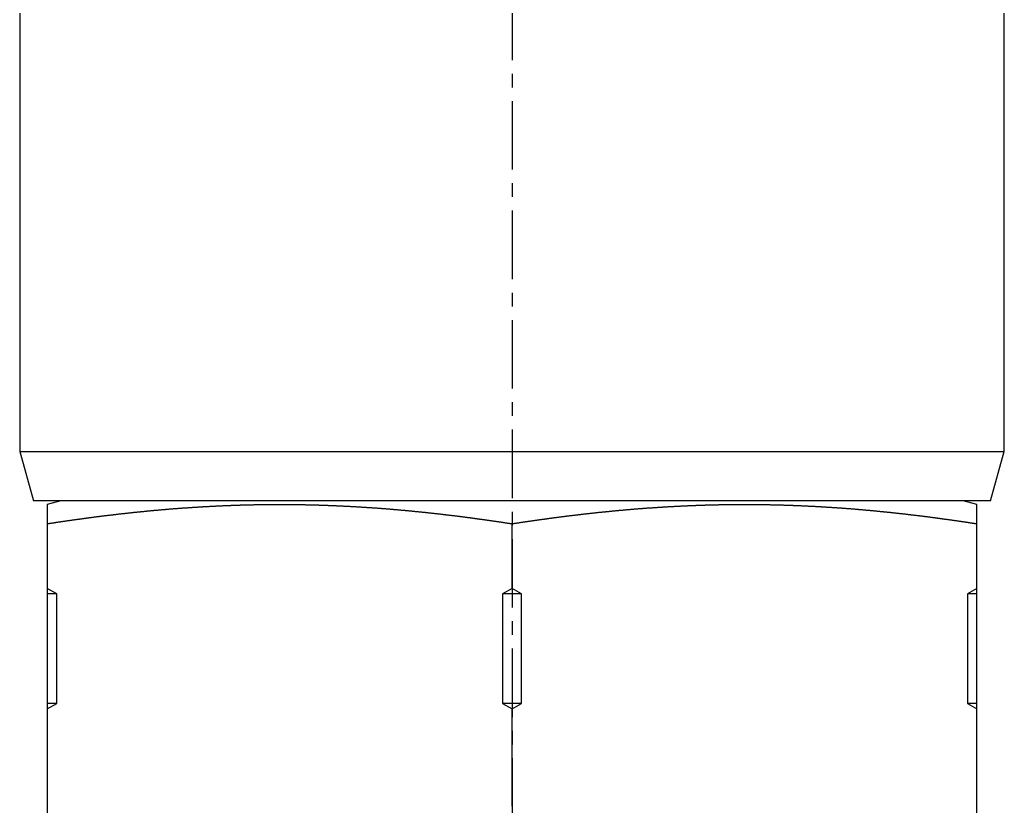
# Model space of a CAD drawing. Extents: x -16 to 106, y -22 to 85.
# Drawn here: x 87.58 to 105.58, y 10.08 to 24.45 of the extents above; entities that cross this region are included whole.
import ezdxf

# ---------------------------------------------------------------- set-up
doc = ezdxf.new("R2010")
doc.units = 0
doc.linetypes.add('CENTER', pattern=[2, 1.25, -0.25, 0.25, -0.25])
doc.layers.get('0').update_dxf_attribs({"linetype": 'CONTINUOUS'})
doc.layers.add('CENTER', color=1, linetype='CENTER')

msp = doc.modelspace()

# ---------------------------------------------------------------- linework, layer by layer
at = {"color": 7, "linetype": 'CONTINUOUS'}
for p, q in [((87.579, 25.062), (87.579, 16.562)), ((105.579, 16.562), (105.579, 25.062)), ((87.579, 16.562), (105.579, 16.562)), ((87.579, 16.562), (87.829, 15.662)), ((105.329, 15.662), (105.579, 16.562)), ((105.329, 15.662), (87.829, 15.662)), ((88.329, 15.662), (88.079, 15.595)), ((105.079, 15.595), (104.829, 15.662)), ((88.079, 15.595), (88.079, 9.729)), ((105.079, 9.729), (105.079, 15.595)), ((96.579, 14.062), (96.579, 15.243)), ((88.255, 13.962), (88.079, 14.062)), ((96.579, 14.062), (96.403, 13.962)), ((96.755, 13.962), (96.579, 14.062)), ((105.079, 14.062), (104.903, 13.962)), ((88.255, 13.962), (88.079, 13.962)), ((88.255, 11.962), (88.255, 13.962)), ((96.755, 13.962), (96.403, 13.962)), ((96.403, 13.962), (96.403, 11.962)), ((96.755, 11.962), (96.755, 13.962)), ((104.903, 13.962), (104.903, 11.962)), ((105.079, 13.962), (104.903, 13.962)), ((88.079, 11.862), (88.255, 11.962)), ((88.255, 11.962), (88.079, 11.962)), ((96.755, 11.962), (96.403, 11.962)), ((96.403, 11.962), (96.579, 11.862)), ((96.579, 11.862), (96.755, 11.962)), ((104.903, 11.962), (105.079, 11.862)), ((105.079, 11.962), (104.903, 11.962)), ((96.579, 10.081), (96.579, 11.862))]:
    msp.add_line(p, q, dxfattribs=at)
at = {"color": 7}
for points in [[(88.079, 15.243, 0), (88.089, 15.244, 0), (88.1, 15.246, 0), (88.11, 15.248, 0), (88.121, 15.249, 0), (88.132, 15.251, 0), (88.142, 15.252, 0), (88.153, 15.254, 0), (88.163, 15.256, 0), (88.174, 15.257, 0), (88.184, 15.259, 0), (88.195, 15.261, 0), (88.206, 15.262, 0), (88.216, 15.264, 0), (88.227, 15.265, 0), (88.237, 15.267, 0), (88.248, 15.269, 0), (88.258, 15.27, 0), (88.269, 15.272, 0), (88.279, 15.273, 0), (88.29, 15.275, 0), (88.301, 15.276, 0), (88.311, 15.278, 0), (88.322, 15.28, 0), (88.332, 15.281, 0), (88.343, 15.283, 0), (88.353, 15.284, 0), (88.364, 15.286, 0), (88.375, 15.287, 0), (88.385, 15.289, 0), (88.396, 15.29, 0), (88.406, 15.292, 0), (88.417, 15.293, 0), (88.427, 15.295, 0), (88.438, 15.297, 0), (88.449, 15.298, 0), (88.459, 15.3, 0), (88.47, 15.301, 0), (88.48, 15.303, 0), (88.491, 15.304, 0), (88.501, 15.306, 0), (88.512, 15.307, 0), (88.523, 15.309, 0), (88.533, 15.31, 0), (88.544, 15.312, 0), (88.554, 15.313, 0), (88.565, 15.315, 0), (88.576, 15.316, 0), (88.586, 15.318, 0), (88.597, 15.319, 0), (88.607, 15.321, 0), (88.618, 15.322, 0), (88.629, 15.324, 0), (88.639, 15.325, 0), (88.65, 15.326, 0), (88.66, 15.328, 0), (88.671, 15.329, 0), (88.681, 15.331, 0), (88.692, 15.332, 0), (88.703, 15.334, 0), (88.713, 15.335, 0), (88.724, 15.337, 0), (88.734, 15.338, 0), (88.745, 15.339, 0), (88.755, 15.341, 0), (88.766, 15.342, 0), (88.777, 15.344, 0), (88.787, 15.345, 0), (88.798, 15.347, 0), (88.808, 15.348, 0), (88.819, 15.35, 0), (88.83, 15.351, 0), (88.84, 15.352, 0), (88.851, 15.354, 0), (88.861, 15.355, 0), (88.872, 15.357, 0), (88.883, 15.358, 0), (88.893, 15.359, 0), (88.904, 15.361, 0), (88.914, 15.362, 0), (88.925, 15.363, 0), (88.936, 15.365, 0), (88.946, 15.366, 0), (88.957, 15.367, 0), (88.967, 15.369, 0), (88.978, 15.37, 0), (88.989, 15.372, 0), (88.999, 15.373, 0), (89.01, 15.374, 0), (89.02, 15.376, 0), (89.031, 15.377, 0), (89.042, 15.378, 0), (89.052, 15.38, 0), (89.063, 15.381, 0), (89.073, 15.382, 0), (89.084, 15.384, 0), (89.095, 15.385, 0), (89.105, 15.386, 0), (89.116, 15.388, 0), (89.126, 15.389, 0), (89.137, 15.39, 0), (89.148, 15.392, 0), (89.158, 15.393, 0), (89.169, 15.394, 0), (89.179, 15.395, 0), (89.19, 15.397, 0), (89.201, 15.398, 0), (89.211, 15.399, 0), (89.222, 15.401, 0), (89.233, 15.402, 0), (89.243, 15.403, 0), (89.254, 15.404, 0), (89.264, 15.406, 0), (89.275, 15.407, 0), (89.285, 15.408, 0), (89.296, 15.409, 0), (89.307, 15.411, 0), (89.317, 15.412, 0), (89.328, 15.413, 0), (89.339, 15.414, 0), (89.349, 15.416, 0), (89.36, 15.417, 0), (89.37, 15.418, 0), (89.381, 15.419, 0), (89.392, 15.421, 0), (89.402, 15.422, 0), (89.413, 15.423, 0), (89.424, 15.424, 0), (89.434, 15.425, 0), (89.445, 15.427, 0), (89.455, 15.428, 0), (89.466, 15.429, 0), (89.477, 15.43, 0), (89.487, 15.431, 0), (89.498, 15.432, 0), (89.508, 15.434, 0), (89.519, 15.435, 0), (89.53, 15.436, 0), (89.54, 15.437, 0), (89.551, 15.438, 0), (89.562, 15.44, 0), (89.572, 15.441, 0), (89.583, 15.442, 0), (89.594, 15.443, 0), (89.604, 15.444, 0), (89.615, 15.445, 0), (89.625, 15.446, 0), (89.636, 15.447, 0), (89.647, 15.449, 0), (89.657, 15.45, 0), (89.668, 15.451, 0), (89.678, 15.452, 0), (89.689, 15.453, 0), (89.7, 15.454, 0), (89.71, 15.455, 0), (89.721, 15.456, 0), (89.732, 15.457, 0), (89.742, 15.459, 0), (89.753, 15.46, 0), (89.763, 15.461, 0), (89.774, 15.462, 0), (89.785, 15.463, 0), (89.795, 15.464, 0), (89.806, 15.465, 0), (89.817, 15.466, 0), (89.827, 15.467, 0), (89.838, 15.468, 0), (89.849, 15.469, 0), (89.859, 15.47, 0), (89.87, 15.471, 0), (89.88, 15.473, 0), (89.891, 15.473, 0), (89.902, 15.475, 0), (89.912, 15.476, 0), (89.923, 15.477, 0), (89.934, 15.478, 0), (89.944, 15.479, 0), (89.955, 15.48, 0), (89.966, 15.481, 0), (89.976, 15.482, 0), (89.987, 15.483, 0), (89.998, 15.484, 0), (90.008, 15.485, 0), (90.019, 15.486, 0), (90.029, 15.487, 0), (90.04, 15.488, 0), (90.051, 15.489, 0), (90.061, 15.489, 0), (90.072, 15.491, 0), (90.083, 15.492, 0), (90.093, 15.492, 0), (90.104, 15.493, 0), (90.115, 15.494, 0), (90.125, 15.495, 0), (90.136, 15.496, 0), (90.146, 15.497, 0), (90.157, 15.498, 0), (90.168, 15.499, 0), (90.178, 15.5, 0), (90.189, 15.501, 0), (90.2, 15.502, 0), (90.21, 15.503, 0), (90.221, 15.504, 0), (90.232, 15.505, 0), (90.242, 15.505, 0), (90.253, 15.506, 0), (90.264, 15.507, 0), (90.274, 15.508, 0), (90.285, 15.509, 0), (90.296, 15.51, 0), (90.306, 15.511, 0), (90.317, 15.512, 0), (90.328, 15.512, 0), (90.338, 15.513, 0), (90.349, 15.514, 0), (90.359, 15.515, 0), (90.37, 15.516, 0), (90.381, 15.517, 0), (90.391, 15.518, 0), (90.402, 15.518, 0), (90.413, 15.519, 0), (90.423, 15.52, 0), (90.434, 15.521, 0), (90.445, 15.522, 0), (90.455, 15.523, 0), (90.466, 15.523, 0), (90.477, 15.524, 0), (90.487, 15.525, 0), (90.498, 15.526, 0), (90.509, 15.527, 0), (90.519, 15.527, 0), (90.53, 15.528, 0), (90.54, 15.529, 0), (90.551, 15.53, 0), (90.562, 15.53, 0), (90.573, 15.531, 0), (90.583, 15.532, 0), (90.594, 15.533, 0), (90.605, 15.534, 0), (90.615, 15.534, 0), (90.626, 15.535, 0), (90.636, 15.536, 0), (90.647, 15.536, 0), (90.658, 15.537, 0), (90.668, 15.538, 0), (90.679, 15.539, 0), (90.69, 15.539, 0), (90.7, 15.54, 0), (90.711, 15.541, 0), (90.722, 15.541, 0), (90.732, 15.542, 0), (90.743, 15.543, 0), (90.754, 15.543, 0), (90.764, 15.544, 0), (90.775, 15.545, 0), (90.786, 15.546, 0), (90.796, 15.546, 0), (90.807, 15.547, 0), (90.818, 15.548, 0), (90.828, 15.548, 0), (90.839, 15.549, 0), (90.85, 15.55, 0), (90.86, 15.55, 0), (90.871, 15.551, 0), (90.882, 15.552, 0), (90.892, 15.552, 0), (90.903, 15.553, 0), (90.914, 15.553, 0), (90.924, 15.554, 0), (90.935, 15.555, 0), (90.946, 15.555, 0), (90.956, 15.556, 0), (90.967, 15.556, 0), (90.978, 15.557, 0), (90.988, 15.558, 0), (90.999, 15.558, 0), (91.01, 15.559, 0), (91.02, 15.559, 0), (91.031, 15.56, 0), (91.042, 15.56, 0), (91.052, 15.561, 0), (91.063, 15.562, 0), (91.074, 15.562, 0), (91.084, 15.563, 0), (91.095, 15.563, 0), (91.106, 15.564, 0), (91.116, 15.564, 0), (91.127, 15.565, 0), (91.138, 15.566, 0), (91.148, 15.566, 0), (91.159, 15.566, 0), (91.17, 15.567, 0), (91.18, 15.568, 0), (91.191, 15.568, 0), (91.202, 15.569, 0), (91.213, 15.569, 0), (91.223, 15.569, 0), (91.234, 15.57, 0), (91.245, 15.57, 0), (91.255, 15.571, 0), (91.266, 15.572, 0), (91.276, 15.572, 0), (91.287, 15.572, 0), (91.298, 15.573, 0), (91.309, 15.573, 0), (91.319, 15.574, 0), (91.33, 15.574, 0), (91.341, 15.575, 0), (91.351, 15.575, 0), (91.362, 15.575, 0), (91.373, 15.576, 0), (91.383, 15.576, 0), (91.394, 15.577, 0), (91.405, 15.577, 0), (91.415, 15.578, 0), (91.426, 15.578, 0), (91.437, 15.578, 0), (91.447, 15.579, 0), (91.458, 15.579, 0), (91.469, 15.58, 0), (91.479, 15.58, 0), (91.49, 15.58, 0), (91.501, 15.581, 0), (91.511, 15.581, 0), (91.522, 15.582, 0), (91.533, 15.582, 0), (91.543, 15.582, 0), (91.554, 15.582, 0), (91.565, 15.583, 0), (91.576, 15.583, 0), (91.586, 15.584, 0), (91.597, 15.584, 0), (91.608, 15.584, 0), (91.618, 15.585, 0), (91.629, 15.585, 0), (91.64, 15.585, 0), (91.65, 15.585, 0), (91.661, 15.586, 0), (91.672, 15.586, 0), (91.682, 15.586, 0), (91.693, 15.587, 0), (91.704, 15.587, 0), (91.714, 15.587, 0), (91.725, 15.588, 0), (91.736, 15.588, 0), (91.746, 15.588, 0), (91.757, 15.588, 0), (91.768, 15.588, 0), (91.778, 15.589, 0), (91.789, 15.589, 0), (91.8, 15.589, 0), (91.811, 15.589, 0), (91.821, 15.59, 0), (91.832, 15.59, 0), (91.843, 15.59, 0), (91.853, 15.59, 0), (91.864, 15.591, 0), (91.875, 15.591, 0), (91.885, 15.591, 0), (91.896, 15.591, 0), (91.907, 15.591, 0), (91.917, 15.592, 0), (91.928, 15.592, 0), (91.939, 15.592, 0), (91.949, 15.592, 0), (91.96, 15.592, 0), (91.971, 15.592, 0), (91.981, 15.593, 0), (91.992, 15.593, 0), (92.003, 15.593, 0), (92.013, 15.593, 0), (92.024, 15.593, 0), (92.035, 15.593, 0), (92.046, 15.593, 0), (92.056, 15.594, 0), (92.067, 15.594, 0), (92.078, 15.594, 0), (92.088, 15.594, 0), (92.099, 15.594, 0), (92.11, 15.594, 0), (92.12, 15.594, 0), (92.131, 15.594, 0), (92.142, 15.594, 0), (92.152, 15.595, 0), (92.163, 15.595, 0), (92.174, 15.595, 0), (92.184, 15.595, 0), (92.195, 15.595, 0), (92.206, 15.595, 0), (92.216, 15.595, 0), (92.227, 15.595, 0), (92.238, 15.595, 0), (92.249, 15.595, 0), (92.259, 15.595, 0), (92.27, 15.595, 0), (92.281, 15.595, 0), (92.291, 15.595, 0), (92.302, 15.595, 0), (92.313, 15.595, 0), (92.323, 15.595, 0), (92.334, 15.595, 0), (92.345, 15.595, 0), (92.355, 15.595, 0), (92.366, 15.595, 0), (92.377, 15.595, 0), (92.388, 15.595, 0), (92.398, 15.595, 0), (92.409, 15.595, 0), (92.42, 15.595, 0), (92.43, 15.595, 0), (92.441, 15.595, 0), (92.452, 15.595, 0), (92.462, 15.595, 0), (92.473, 15.595, 0), (92.484, 15.595, 0), (92.494, 15.595, 0), (92.505, 15.594, 0), (92.516, 15.594, 0), (92.526, 15.594, 0), (92.537, 15.594, 0), (92.548, 15.594, 0), (92.558, 15.594, 0), (92.569, 15.594, 0), (92.58, 15.594, 0), (92.591, 15.594, 0), (92.601, 15.594, 0), (92.612, 15.593, 0), (92.623, 15.593, 0), (92.633, 15.593, 0), (92.644, 15.593, 0), (92.655, 15.593, 0), (92.665, 15.593, 0), (92.676, 15.592, 0), (92.687, 15.592, 0), (92.697, 15.592, 0), (92.708, 15.592, 0), (92.719, 15.592, 0), (92.729, 15.592, 0), (92.74, 15.591, 0), (92.751, 15.591, 0), (92.761, 15.591, 0), (92.772, 15.591, 0), (92.783, 15.591, 0), (92.793, 15.591, 0), (92.804, 15.59, 0), (92.815, 15.59, 0), (92.826, 15.59, 0), (92.836, 15.59, 0), (92.847, 15.589, 0), (92.858, 15.589, 0), (92.868, 15.589, 0), (92.879, 15.589, 0), (92.89, 15.588, 0), (92.9, 15.588, 0), (92.911, 15.588, 0), (92.922, 15.588, 0), (92.932, 15.587, 0), (92.943, 15.587, 0), (92.954, 15.587, 0), (92.964, 15.587, 0), (92.975, 15.586, 0), (92.986, 15.586, 0), (92.996, 15.586, 0), (93.007, 15.585, 0), (93.018, 15.585, 0), (93.028, 15.585, 0), (93.039, 15.585, 0), (93.05, 15.584, 0), (93.061, 15.584, 0), (93.071, 15.584, 0), (93.082, 15.583, 0), (93.093, 15.583, 0), (93.103, 15.582, 0), (93.114, 15.582, 0), (93.125, 15.582, 0), (93.135, 15.581, 0), (93.146, 15.581, 0), (93.157, 15.581, 0), (93.167, 15.58, 0), (93.178, 15.58, 0), (93.189, 15.58, 0), (93.199, 15.579, 0), (93.21, 15.579, 0), (93.221, 15.578, 0), (93.231, 15.578, 0), (93.242, 15.578, 0), (93.253, 15.577, 0), (93.263, 15.577, 0), (93.274, 15.576, 0), (93.285, 15.576, 0), (93.296, 15.575, 0), (93.306, 15.575, 0), (93.317, 15.575, 0), (93.328, 15.574, 0), (93.338, 15.574, 0), (93.349, 15.573, 0), (93.36, 15.573, 0), (93.37, 15.572, 0), (93.381, 15.572, 0), (93.392, 15.572, 0), (93.402, 15.571, 0), (93.413, 15.57, 0), (93.424, 15.57, 0), (93.434, 15.57, 0), (93.445, 15.569, 0), (93.456, 15.569, 0), (93.466, 15.568, 0), (93.477, 15.568, 0), (93.488, 15.567, 0), (93.498, 15.566, 0), (93.509, 15.566, 0), (93.52, 15.566, 0), (93.53, 15.565, 0), (93.541, 15.564, 0), (93.552, 15.564, 0), (93.562, 15.563, 0), (93.573, 15.563, 0), (93.584, 15.562, 0), (93.594, 15.562, 0), (93.605, 15.561, 0), (93.616, 15.561, 0), (93.626, 15.56, 0), (93.637, 15.559, 0), (93.648, 15.559, 0), (93.658, 15.558, 0), (93.669, 15.558, 0), (93.68, 15.557, 0), (93.69, 15.556, 0), (93.701, 15.556, 0), (93.712, 15.555, 0), (93.722, 15.555, 0), (93.733, 15.554, 0), (93.744, 15.553, 0), (93.754, 15.553, 0), (93.765, 15.552, 0), (93.776, 15.552, 0), (93.786, 15.551, 0), (93.797, 15.55, 0), (93.808, 15.55, 0), (93.818, 15.549, 0), (93.829, 15.548, 0), (93.84, 15.548, 0), (93.85, 15.547, 0), (93.861, 15.546, 0), (93.872, 15.546, 0), (93.882, 15.545, 0), (93.893, 15.544, 0), (93.904, 15.544, 0), (93.914, 15.543, 0), (93.925, 15.542, 0), (93.936, 15.541, 0), (93.946, 15.541, 0), (93.957, 15.54, 0), (93.968, 15.539, 0), (93.978, 15.539, 0), (93.989, 15.538, 0), (94, 15.537, 0), (94.01, 15.537, 0), (94.021, 15.536, 0), (94.032, 15.535, 0), (94.042, 15.534, 0), (94.053, 15.534, 0), (94.064, 15.533, 0), (94.074, 15.532, 0), (94.085, 15.531, 0), (94.096, 15.53, 0), (94.106, 15.53, 0), (94.117, 15.529, 0), (94.128, 15.528, 0), (94.138, 15.527, 0), (94.149, 15.527, 0), (94.16, 15.526, 0), (94.17, 15.525, 0), (94.181, 15.524, 0), (94.192, 15.523, 0), (94.202, 15.523, 0), (94.213, 15.522, 0), (94.224, 15.521, 0), (94.234, 15.52, 0), (94.245, 15.519, 0), (94.255, 15.518, 0), (94.266, 15.518, 0), (94.277, 15.517, 0), (94.287, 15.516, 0), (94.298, 15.515, 0), (94.309, 15.514, 0), (94.319, 15.513, 0), (94.33, 15.512, 0), (94.341, 15.512, 0), (94.351, 15.511, 0), (94.362, 15.51, 0), (94.373, 15.509, 0), (94.383, 15.508, 0), (94.394, 15.507, 0), (94.405, 15.506, 0), (94.415, 15.505, 0), (94.426, 15.505, 0), (94.436, 15.504, 0), (94.447, 15.503, 0), (94.458, 15.502, 0), (94.468, 15.501, 0), (94.479, 15.5, 0), (94.49, 15.499, 0), (94.5, 15.498, 0), (94.511, 15.497, 0), (94.522, 15.496, 0), (94.532, 15.495, 0), (94.543, 15.494, 0), (94.554, 15.493, 0), (94.564, 15.492, 0), (94.575, 15.492, 0), (94.585, 15.491, 0), (94.596, 15.489, 0), (94.607, 15.489, 0), (94.617, 15.488, 0), (94.628, 15.487, 0), (94.639, 15.486, 0), (94.649, 15.485, 0), (94.66, 15.484, 0), (94.671, 15.483, 0), (94.681, 15.482, 0), (94.692, 15.481, 0), (94.703, 15.48, 0), (94.713, 15.479, 0), (94.724, 15.478, 0), (94.734, 15.477, 0), (94.745, 15.476, 0), (94.756, 15.475, 0), (94.766, 15.473, 0), (94.777, 15.473, 0), (94.788, 15.471, 0), (94.798, 15.47, 0), (94.809, 15.469, 0), (94.82, 15.468, 0), (94.83, 15.467, 0), (94.841, 15.466, 0), (94.851, 15.465, 0), (94.862, 15.464, 0), (94.873, 15.463, 0), (94.883, 15.462, 0), (94.894, 15.461, 0), (94.905, 15.46, 0), (94.915, 15.459, 0), (94.926, 15.457, 0), (94.936, 15.456, 0), (94.947, 15.455, 0), (94.958, 15.454, 0), (94.968, 15.453, 0), (94.979, 15.452, 0), (94.99, 15.451, 0), (95, 15.45, 0), (95.011, 15.449, 0), (95.022, 15.447, 0), (95.032, 15.446, 0), (95.043, 15.445, 0), (95.053, 15.444, 0), (95.064, 15.443, 0), (95.075, 15.442, 0), (95.085, 15.441, 0), (95.096, 15.44, 0), (95.106, 15.438, 0), (95.117, 15.437, 0), (95.128, 15.436, 0), (95.138, 15.435, 0), (95.149, 15.434, 0), (95.16, 15.432, 0), (95.17, 15.431, 0), (95.181, 15.43, 0), (95.192, 15.429, 0), (95.202, 15.428, 0), (95.213, 15.427, 0), (95.223, 15.425, 0), (95.234, 15.424, 0), (95.245, 15.423, 0), (95.255, 15.422, 0), (95.266, 15.421, 0), (95.276, 15.419, 0), (95.287, 15.418, 0), (95.298, 15.417, 0), (95.308, 15.416, 0), (95.319, 15.414, 0), (95.329, 15.413, 0), (95.34, 15.412, 0), (95.351, 15.411, 0), (95.361, 15.409, 0), (95.372, 15.408, 0), (95.382, 15.407, 0), (95.393, 15.406, 0), (95.404, 15.404, 0), (95.414, 15.403, 0), (95.425, 15.402, 0), (95.436, 15.401, 0), (95.446, 15.399, 0), (95.457, 15.398, 0), (95.467, 15.397, 0), (95.478, 15.395, 0), (95.489, 15.394, 0), (95.499, 15.393, 0), (95.51, 15.392, 0), (95.52, 15.39, 0), (95.531, 15.389, 0), (95.542, 15.388, 0), (95.552, 15.386, 0), (95.563, 15.385, 0), (95.573, 15.384, 0), (95.584, 15.382, 0), (95.595, 15.381, 0), (95.605, 15.38, 0), (95.616, 15.378, 0), (95.626, 15.377, 0), (95.637, 15.376, 0), (95.648, 15.374, 0), (95.658, 15.373, 0), (95.669, 15.372, 0), (95.68, 15.37, 0), (95.69, 15.369, 0), (95.701, 15.367, 0), (95.711, 15.366, 0), (95.722, 15.365, 0), (95.733, 15.363, 0), (95.743, 15.362, 0), (95.754, 15.361, 0), (95.764, 15.359, 0), (95.775, 15.358, 0), (95.785, 15.357, 0), (95.796, 15.355, 0), (95.807, 15.354, 0), (95.817, 15.352, 0), (95.828, 15.351, 0), (95.838, 15.35, 0), (95.849, 15.348, 0), (95.86, 15.347, 0), (95.87, 15.345, 0), (95.881, 15.344, 0), (95.891, 15.342, 0), (95.902, 15.341, 0), (95.912, 15.339, 0), (95.923, 15.338, 0), (95.934, 15.337, 0), (95.944, 15.335, 0), (95.955, 15.334, 0), (95.966, 15.332, 0), (95.976, 15.331, 0), (95.987, 15.329, 0), (95.997, 15.328, 0), (96.008, 15.326, 0), (96.018, 15.325, 0), (96.029, 15.324, 0), (96.04, 15.322, 0), (96.05, 15.321, 0), (96.061, 15.319, 0), (96.071, 15.318, 0), (96.082, 15.316, 0), (96.093, 15.315, 0), (96.103, 15.313, 0), (96.114, 15.312, 0), (96.124, 15.31, 0), (96.135, 15.309, 0), (96.145, 15.307, 0), (96.156, 15.306, 0), (96.166, 15.304, 0), (96.177, 15.303, 0), (96.188, 15.301, 0), (96.198, 15.3, 0), (96.209, 15.298, 0), (96.219, 15.297, 0), (96.23, 15.295, 0), (96.241, 15.293, 0), (96.251, 15.292, 0), (96.262, 15.29, 0), (96.272, 15.289, 0), (96.283, 15.287, 0), (96.293, 15.286, 0), (96.304, 15.284, 0), (96.315, 15.283, 0), (96.325, 15.281, 0), (96.336, 15.28, 0), (96.346, 15.278, 0), (96.357, 15.277, 0), (96.368, 15.275, 0), (96.378, 15.273, 0), (96.389, 15.272, 0), (96.399, 15.27, 0), (96.41, 15.269, 0), (96.42, 15.267, 0), (96.431, 15.265, 0), (96.441, 15.264, 0), (96.452, 15.262, 0), (96.463, 15.261, 0), (96.473, 15.259, 0), (96.484, 15.257, 0), (96.494, 15.256, 0), (96.505, 15.254, 0), (96.515, 15.253, 0), (96.526, 15.251, 0), (96.537, 15.249, 0), (96.547, 15.248, 0), (96.558, 15.246, 0), (96.568, 15.244, 0), (96.579, 15.243, 0)], [(96.579, 15.243, 0), (96.589, 15.244, 0), (96.6, 15.246, 0), (96.61, 15.248, 0), (96.621, 15.249, 0), (96.632, 15.251, 0), (96.642, 15.252, 0), (96.653, 15.254, 0), (96.663, 15.256, 0), (96.674, 15.257, 0), (96.684, 15.259, 0), (96.695, 15.261, 0), (96.706, 15.262, 0), (96.716, 15.264, 0), (96.727, 15.265, 0), (96.737, 15.267, 0), (96.748, 15.269, 0), (96.758, 15.27, 0), (96.769, 15.272, 0), (96.779, 15.273, 0), (96.79, 15.275, 0), (96.801, 15.276, 0), (96.811, 15.278, 0), (96.822, 15.28, 0), (96.832, 15.281, 0), (96.843, 15.283, 0), (96.853, 15.284, 0), (96.864, 15.286, 0), (96.875, 15.287, 0), (96.885, 15.289, 0), (96.896, 15.29, 0), (96.906, 15.292, 0), (96.917, 15.293, 0), (96.927, 15.295, 0), (96.938, 15.297, 0), (96.949, 15.298, 0), (96.959, 15.3, 0), (96.97, 15.301, 0), (96.98, 15.303, 0), (96.991, 15.304, 0), (97.001, 15.306, 0), (97.012, 15.307, 0), (97.023, 15.309, 0), (97.033, 15.31, 0), (97.044, 15.312, 0), (97.054, 15.313, 0), (97.065, 15.315, 0), (97.076, 15.316, 0), (97.086, 15.318, 0), (97.097, 15.319, 0), (97.107, 15.321, 0), (97.118, 15.322, 0), (97.129, 15.324, 0), (97.139, 15.325, 0), (97.15, 15.326, 0), (97.16, 15.328, 0), (97.171, 15.329, 0), (97.181, 15.331, 0), (97.192, 15.332, 0), (97.203, 15.334, 0), (97.213, 15.335, 0), (97.224, 15.337, 0), (97.234, 15.338, 0), (97.245, 15.339, 0), (97.255, 15.341, 0), (97.266, 15.342, 0), (97.277, 15.344, 0), (97.287, 15.345, 0), (97.298, 15.347, 0), (97.308, 15.348, 0), (97.319, 15.35, 0), (97.33, 15.351, 0), (97.34, 15.352, 0), (97.351, 15.354, 0), (97.361, 15.355, 0), (97.372, 15.357, 0), (97.383, 15.358, 0), (97.393, 15.359, 0), (97.404, 15.361, 0), (97.414, 15.362, 0), (97.425, 15.363, 0), (97.436, 15.365, 0), (97.446, 15.366, 0), (97.457, 15.367, 0), (97.467, 15.369, 0), (97.478, 15.37, 0), (97.489, 15.372, 0), (97.499, 15.373, 0), (97.51, 15.374, 0), (97.52, 15.376, 0), (97.531, 15.377, 0), (97.542, 15.378, 0), (97.552, 15.38, 0), (97.563, 15.381, 0), (97.573, 15.382, 0), (97.584, 15.384, 0), (97.595, 15.385, 0), (97.605, 15.386, 0), (97.616, 15.388, 0), (97.626, 15.389, 0), (97.637, 15.39, 0), (97.648, 15.392, 0), (97.658, 15.393, 0), (97.669, 15.394, 0), (97.679, 15.395, 0), (97.69, 15.397, 0), (97.701, 15.398, 0), (97.711, 15.399, 0), (97.722, 15.401, 0), (97.733, 15.402, 0), (97.743, 15.403, 0), (97.754, 15.404, 0), (97.764, 15.406, 0), (97.775, 15.407, 0), (97.785, 15.408, 0), (97.796, 15.409, 0), (97.807, 15.411, 0), (97.817, 15.412, 0), (97.828, 15.413, 0), (97.839, 15.414, 0), (97.849, 15.416, 0), (97.86, 15.417, 0), (97.87, 15.418, 0), (97.881, 15.419, 0), (97.892, 15.421, 0), (97.902, 15.422, 0), (97.913, 15.423, 0), (97.924, 15.424, 0), (97.934, 15.425, 0), (97.945, 15.427, 0), (97.955, 15.428, 0), (97.966, 15.429, 0), (97.977, 15.43, 0), (97.987, 15.431, 0), (97.998, 15.432, 0), (98.008, 15.434, 0), (98.019, 15.435, 0), (98.03, 15.436, 0), (98.04, 15.437, 0), (98.051, 15.438, 0), (98.062, 15.44, 0), (98.072, 15.441, 0), (98.083, 15.442, 0), (98.094, 15.443, 0), (98.104, 15.444, 0), (98.115, 15.445, 0), (98.125, 15.446, 0), (98.136, 15.447, 0), (98.147, 15.449, 0), (98.157, 15.45, 0), (98.168, 15.451, 0), (98.178, 15.452, 0), (98.189, 15.453, 0), (98.2, 15.454, 0), (98.21, 15.455, 0), (98.221, 15.456, 0), (98.232, 15.457, 0), (98.242, 15.459, 0), (98.253, 15.46, 0), (98.263, 15.461, 0), (98.274, 15.462, 0), (98.285, 15.463, 0), (98.295, 15.464, 0), (98.306, 15.465, 0), (98.317, 15.466, 0), (98.327, 15.467, 0), (98.338, 15.468, 0), (98.349, 15.469, 0), (98.359, 15.47, 0), (98.37, 15.471, 0), (98.38, 15.473, 0), (98.391, 15.473, 0), (98.402, 15.475, 0), (98.412, 15.476, 0), (98.423, 15.477, 0), (98.434, 15.478, 0), (98.444, 15.479, 0), (98.455, 15.48, 0), (98.466, 15.481, 0), (98.476, 15.482, 0), (98.487, 15.483, 0), (98.498, 15.484, 0), (98.508, 15.485, 0), (98.519, 15.486, 0), (98.529, 15.487, 0), (98.54, 15.488, 0), (98.551, 15.489, 0), (98.561, 15.489, 0), (98.572, 15.491, 0), (98.583, 15.492, 0), (98.593, 15.492, 0), (98.604, 15.493, 0), (98.615, 15.494, 0), (98.625, 15.495, 0), (98.636, 15.496, 0), (98.646, 15.497, 0), (98.657, 15.498, 0), (98.668, 15.499, 0), (98.678, 15.5, 0), (98.689, 15.501, 0), (98.7, 15.502, 0), (98.71, 15.503, 0), (98.721, 15.504, 0), (98.732, 15.505, 0), (98.742, 15.505, 0), (98.753, 15.506, 0), (98.764, 15.507, 0), (98.774, 15.508, 0), (98.785, 15.509, 0), (98.796, 15.51, 0), (98.806, 15.511, 0), (98.817, 15.512, 0), (98.828, 15.512, 0), (98.838, 15.513, 0), (98.849, 15.514, 0), (98.859, 15.515, 0), (98.87, 15.516, 0), (98.881, 15.517, 0), (98.891, 15.518, 0), (98.902, 15.518, 0), (98.913, 15.519, 0), (98.923, 15.52, 0), (98.934, 15.521, 0), (98.945, 15.522, 0), (98.955, 15.523, 0), (98.966, 15.523, 0), (98.977, 15.524, 0), (98.987, 15.525, 0), (98.998, 15.526, 0), (99.009, 15.527, 0), (99.019, 15.527, 0), (99.03, 15.528, 0), (99.04, 15.529, 0), (99.051, 15.53, 0), (99.062, 15.53, 0), (99.073, 15.531, 0), (99.083, 15.532, 0), (99.094, 15.533, 0), (99.105, 15.534, 0), (99.115, 15.534, 0), (99.126, 15.535, 0), (99.136, 15.536, 0), (99.147, 15.536, 0), (99.158, 15.537, 0), (99.168, 15.538, 0), (99.179, 15.539, 0), (99.19, 15.539, 0), (99.2, 15.54, 0), (99.211, 15.541, 0), (99.222, 15.541, 0), (99.232, 15.542, 0), (99.243, 15.543, 0), (99.254, 15.543, 0), (99.264, 15.544, 0), (99.275, 15.545, 0), (99.286, 15.546, 0), (99.296, 15.546, 0), (99.307, 15.547, 0), (99.318, 15.548, 0), (99.328, 15.548, 0), (99.339, 15.549, 0), (99.35, 15.55, 0), (99.36, 15.55, 0), (99.371, 15.551, 0), (99.382, 15.552, 0), (99.392, 15.552, 0), (99.403, 15.553, 0), (99.414, 15.553, 0), (99.424, 15.554, 0), (99.435, 15.555, 0), (99.446, 15.555, 0), (99.456, 15.556, 0), (99.467, 15.556, 0), (99.478, 15.557, 0), (99.488, 15.558, 0), (99.499, 15.558, 0), (99.51, 15.559, 0), (99.52, 15.559, 0), (99.531, 15.56, 0), (99.542, 15.56, 0), (99.552, 15.561, 0), (99.563, 15.562, 0), (99.574, 15.562, 0), (99.584, 15.563, 0), (99.595, 15.563, 0), (99.606, 15.564, 0), (99.616, 15.564, 0), (99.627, 15.565, 0), (99.638, 15.566, 0), (99.648, 15.566, 0), (99.659, 15.566, 0), (99.67, 15.567, 0), (99.68, 15.568, 0), (99.691, 15.568, 0), (99.702, 15.569, 0), (99.713, 15.569, 0), (99.723, 15.569, 0), (99.734, 15.57, 0), (99.745, 15.57, 0), (99.755, 15.571, 0), (99.766, 15.572, 0), (99.776, 15.572, 0), (99.787, 15.572, 0), (99.798, 15.573, 0), (99.809, 15.573, 0), (99.819, 15.574, 0), (99.83, 15.574, 0), (99.841, 15.575, 0), (99.851, 15.575, 0), (99.862, 15.575, 0), (99.873, 15.576, 0), (99.883, 15.576, 0), (99.894, 15.577, 0), (99.905, 15.577, 0), (99.915, 15.578, 0), (99.926, 15.578, 0), (99.937, 15.578, 0), (99.947, 15.579, 0), (99.958, 15.579, 0), (99.969, 15.58, 0), (99.979, 15.58, 0), (99.99, 15.58, 0), (100.001, 15.581, 0), (100.011, 15.581, 0), (100.022, 15.582, 0), (100.033, 15.582, 0), (100.043, 15.582, 0), (100.054, 15.582, 0), (100.065, 15.583, 0), (100.076, 15.583, 0), (100.086, 15.584, 0), (100.097, 15.584, 0), (100.108, 15.584, 0), (100.118, 15.585, 0), (100.129, 15.585, 0), (100.14, 15.585, 0), (100.15, 15.585, 0), (100.161, 15.586, 0), (100.172, 15.586, 0), (100.182, 15.586, 0), (100.193, 15.587, 0), (100.204, 15.587, 0), (100.214, 15.587, 0), (100.225, 15.588, 0), (100.236, 15.588, 0), (100.246, 15.588, 0), (100.257, 15.588, 0), (100.268, 15.588, 0), (100.278, 15.589, 0), (100.289, 15.589, 0), (100.3, 15.589, 0), (100.311, 15.589, 0), (100.321, 15.59, 0), (100.332, 15.59, 0), (100.343, 15.59, 0), (100.353, 15.59, 0), (100.364, 15.591, 0), (100.375, 15.591, 0), (100.385, 15.591, 0), (100.396, 15.591, 0), (100.407, 15.591, 0), (100.417, 15.592, 0), (100.428, 15.592, 0), (100.439, 15.592, 0), (100.449, 15.592, 0), (100.46, 15.592, 0), (100.471, 15.592, 0), (100.481, 15.593, 0), (100.492, 15.593, 0), (100.503, 15.593, 0), (100.514, 15.593, 0), (100.524, 15.593, 0), (100.535, 15.593, 0), (100.546, 15.593, 0), (100.556, 15.594, 0), (100.567, 15.594, 0), (100.578, 15.594, 0), (100.588, 15.594, 0), (100.599, 15.594, 0), (100.61, 15.594, 0), (100.62, 15.594, 0), (100.631, 15.594, 0), (100.642, 15.594, 0), (100.652, 15.595, 0), (100.663, 15.595, 0), (100.674, 15.595, 0), (100.684, 15.595, 0), (100.695, 15.595, 0), (100.706, 15.595, 0), (100.717, 15.595, 0), (100.727, 15.595, 0), (100.738, 15.595, 0), (100.749, 15.595, 0), (100.759, 15.595, 0), (100.77, 15.595, 0), (100.781, 15.595, 0), (100.791, 15.595, 0), (100.802, 15.595, 0), (100.813, 15.595, 0), (100.823, 15.595, 0), (100.834, 15.595, 0), (100.845, 15.595, 0), (100.855, 15.595, 0), (100.866, 15.595, 0), (100.877, 15.595, 0), (100.888, 15.595, 0), (100.898, 15.595, 0), (100.909, 15.595, 0), (100.92, 15.595, 0), (100.93, 15.595, 0), (100.941, 15.595, 0), (100.952, 15.595, 0), (100.962, 15.595, 0), (100.973, 15.595, 0), (100.984, 15.595, 0), (100.994, 15.595, 0), (101.005, 15.594, 0), (101.016, 15.594, 0), (101.026, 15.594, 0), (101.037, 15.594, 0), (101.048, 15.594, 0), (101.058, 15.594, 0), (101.069, 15.594, 0), (101.08, 15.594, 0), (101.091, 15.594, 0), (101.101, 15.594, 0), (101.112, 15.593, 0), (101.123, 15.593, 0), (101.133, 15.593, 0), (101.144, 15.593, 0), (101.155, 15.593, 0), (101.165, 15.593, 0), (101.176, 15.592, 0), (101.187, 15.592, 0), (101.197, 15.592, 0), (101.208, 15.592, 0), (101.219, 15.592, 0), (101.229, 15.592, 0), (101.24, 15.591, 0), (101.251, 15.591, 0), (101.261, 15.591, 0), (101.272, 15.591, 0), (101.283, 15.591, 0), (101.294, 15.591, 0), (101.304, 15.59, 0), (101.315, 15.59, 0), (101.326, 15.59, 0), (101.336, 15.59, 0), (101.347, 15.589, 0), (101.358, 15.589, 0), (101.368, 15.589, 0), (101.379, 15.589, 0), (101.39, 15.588, 0), (101.4, 15.588, 0), (101.411, 15.588, 0), (101.422, 15.588, 0), (101.432, 15.587, 0), (101.443, 15.587, 0), (101.454, 15.587, 0), (101.464, 15.587, 0), (101.475, 15.586, 0), (101.486, 15.586, 0), (101.496, 15.586, 0), (101.507, 15.585, 0), (101.518, 15.585, 0), (101.529, 15.585, 0), (101.539, 15.585, 0), (101.55, 15.584, 0), (101.561, 15.584, 0), (101.571, 15.584, 0), (101.582, 15.583, 0), (101.593, 15.583, 0), (101.603, 15.582, 0), (101.614, 15.582, 0), (101.625, 15.582, 0), (101.635, 15.581, 0), (101.646, 15.581, 0), (101.657, 15.581, 0), (101.667, 15.58, 0), (101.678, 15.58, 0), (101.689, 15.58, 0), (101.699, 15.579, 0), (101.71, 15.579, 0), (101.721, 15.578, 0), (101.731, 15.578, 0), (101.742, 15.578, 0), (101.753, 15.577, 0), (101.763, 15.577, 0), (101.774, 15.576, 0), (101.785, 15.576, 0), (101.796, 15.575, 0), (101.806, 15.575, 0), (101.817, 15.575, 0), (101.828, 15.574, 0), (101.838, 15.574, 0), (101.849, 15.573, 0), (101.86, 15.573, 0), (101.87, 15.572, 0), (101.881, 15.572, 0), (101.892, 15.572, 0), (101.902, 15.571, 0), (101.913, 15.57, 0), (101.924, 15.57, 0), (101.934, 15.57, 0), (101.945, 15.569, 0), (101.956, 15.569, 0), (101.966, 15.568, 0), (101.977, 15.568, 0), (101.988, 15.567, 0), (101.998, 15.566, 0), (102.009, 15.566, 0), (102.02, 15.566, 0), (102.03, 15.565, 0), (102.041, 15.564, 0), (102.052, 15.564, 0), (102.062, 15.563, 0), (102.073, 15.563, 0), (102.084, 15.562, 0), (102.094, 15.562, 0), (102.105, 15.561, 0), (102.116, 15.561, 0), (102.126, 15.56, 0), (102.137, 15.559, 0), (102.148, 15.559, 0), (102.158, 15.558, 0), (102.169, 15.558, 0), (102.18, 15.557, 0), (102.19, 15.556, 0), (102.201, 15.556, 0), (102.212, 15.555, 0), (102.222, 15.555, 0), (102.233, 15.554, 0), (102.244, 15.553, 0), (102.254, 15.553, 0), (102.265, 15.552, 0), (102.276, 15.552, 0), (102.286, 15.551, 0), (102.297, 15.55, 0), (102.308, 15.55, 0), (102.318, 15.549, 0), (102.329, 15.548, 0), (102.34, 15.548, 0), (102.35, 15.547, 0), (102.361, 15.546, 0), (102.372, 15.546, 0), (102.382, 15.545, 0), (102.393, 15.544, 0), (102.404, 15.544, 0), (102.414, 15.543, 0), (102.425, 15.542, 0), (102.436, 15.541, 0), (102.446, 15.541, 0), (102.457, 15.54, 0), (102.468, 15.539, 0), (102.478, 15.539, 0), (102.489, 15.538, 0), (102.5, 15.537, 0), (102.51, 15.537, 0), (102.521, 15.536, 0), (102.532, 15.535, 0), (102.542, 15.534, 0), (102.553, 15.534, 0), (102.564, 15.533, 0), (102.574, 15.532, 0), (102.585, 15.531, 0), (102.596, 15.53, 0), (102.606, 15.53, 0), (102.617, 15.529, 0), (102.628, 15.528, 0), (102.638, 15.527, 0), (102.649, 15.527, 0), (102.66, 15.526, 0), (102.67, 15.525, 0), (102.681, 15.524, 0), (102.692, 15.523, 0), (102.702, 15.523, 0), (102.713, 15.522, 0), (102.723, 15.521, 0), (102.734, 15.52, 0), (102.745, 15.519, 0), (102.755, 15.518, 0), (102.766, 15.518, 0), (102.777, 15.517, 0), (102.787, 15.516, 0), (102.798, 15.515, 0), (102.809, 15.514, 0), (102.819, 15.513, 0), (102.83, 15.512, 0), (102.841, 15.512, 0), (102.851, 15.511, 0), (102.862, 15.51, 0), (102.873, 15.509, 0), (102.883, 15.508, 0), (102.894, 15.507, 0), (102.905, 15.506, 0), (102.915, 15.505, 0), (102.926, 15.505, 0), (102.937, 15.504, 0), (102.947, 15.503, 0), (102.958, 15.502, 0), (102.968, 15.501, 0), (102.979, 15.5, 0), (102.99, 15.499, 0), (103, 15.498, 0), (103.011, 15.497, 0), (103.022, 15.496, 0), (103.032, 15.495, 0), (103.043, 15.494, 0), (103.054, 15.493, 0), (103.064, 15.492, 0), (103.075, 15.492, 0), (103.086, 15.491, 0), (103.096, 15.489, 0), (103.107, 15.489, 0), (103.117, 15.488, 0), (103.128, 15.487, 0), (103.139, 15.486, 0), (103.149, 15.485, 0), (103.16, 15.484, 0), (103.171, 15.483, 0), (103.181, 15.482, 0), (103.192, 15.481, 0), (103.203, 15.48, 0), (103.213, 15.479, 0), (103.224, 15.478, 0), (103.234, 15.477, 0), (103.245, 15.476, 0), (103.256, 15.475, 0), (103.266, 15.473, 0), (103.277, 15.473, 0), (103.288, 15.471, 0), (103.298, 15.47, 0), (103.309, 15.469, 0), (103.32, 15.468, 0), (103.33, 15.467, 0), (103.341, 15.466, 0), (103.351, 15.465, 0), (103.362, 15.464, 0), (103.373, 15.463, 0), (103.383, 15.462, 0), (103.394, 15.461, 0), (103.405, 15.46, 0), (103.415, 15.459, 0), (103.426, 15.457, 0), (103.436, 15.456, 0), (103.447, 15.455, 0), (103.458, 15.454, 0), (103.468, 15.453, 0), (103.479, 15.452, 0), (103.49, 15.451, 0), (103.5, 15.45, 0), (103.511, 15.449, 0), (103.522, 15.447, 0), (103.532, 15.446, 0), (103.543, 15.445, 0), (103.553, 15.444, 0), (103.564, 15.443, 0), (103.575, 15.442, 0), (103.585, 15.441, 0), (103.596, 15.44, 0), (103.607, 15.438, 0), (103.617, 15.437, 0), (103.628, 15.436, 0), (103.638, 15.435, 0), (103.649, 15.434, 0), (103.66, 15.432, 0), (103.67, 15.431, 0), (103.681, 15.43, 0), (103.691, 15.429, 0), (103.702, 15.428, 0), (103.713, 15.427, 0), (103.723, 15.425, 0), (103.734, 15.424, 0), (103.745, 15.423, 0), (103.755, 15.422, 0), (103.766, 15.421, 0), (103.776, 15.419, 0), (103.787, 15.418, 0), (103.798, 15.417, 0), (103.808, 15.416, 0), (103.819, 15.414, 0), (103.829, 15.413, 0), (103.84, 15.412, 0), (103.851, 15.411, 0), (103.861, 15.409, 0), (103.872, 15.408, 0), (103.883, 15.407, 0), (103.893, 15.406, 0), (103.904, 15.404, 0), (103.914, 15.403, 0), (103.925, 15.402, 0), (103.936, 15.401, 0), (103.946, 15.399, 0), (103.957, 15.398, 0), (103.967, 15.397, 0), (103.978, 15.395, 0), (103.989, 15.394, 0), (103.999, 15.393, 0), (104.01, 15.392, 0), (104.02, 15.39, 0), (104.031, 15.389, 0), (104.042, 15.388, 0), (104.052, 15.386, 0), (104.063, 15.385, 0), (104.073, 15.384, 0), (104.084, 15.382, 0), (104.095, 15.381, 0), (104.105, 15.38, 0), (104.116, 15.378, 0), (104.126, 15.377, 0), (104.137, 15.376, 0), (104.148, 15.374, 0), (104.158, 15.373, 0), (104.169, 15.372, 0), (104.179, 15.37, 0), (104.19, 15.369, 0), (104.201, 15.367, 0), (104.211, 15.366, 0), (104.222, 15.365, 0), (104.232, 15.363, 0), (104.243, 15.362, 0), (104.254, 15.361, 0), (104.264, 15.359, 0), (104.275, 15.358, 0), (104.285, 15.357, 0), (104.296, 15.355, 0), (104.307, 15.354, 0), (104.317, 15.352, 0), (104.328, 15.351, 0), (104.338, 15.35, 0), (104.349, 15.348, 0), (104.36, 15.347, 0), (104.37, 15.345, 0), (104.381, 15.344, 0), (104.391, 15.342, 0), (104.402, 15.341, 0), (104.413, 15.339, 0), (104.423, 15.338, 0), (104.434, 15.337, 0), (104.444, 15.335, 0), (104.455, 15.334, 0), (104.465, 15.332, 0), (104.476, 15.331, 0), (104.487, 15.329, 0), (104.497, 15.328, 0), (104.508, 15.326, 0), (104.518, 15.325, 0), (104.529, 15.324, 0), (104.54, 15.322, 0), (104.55, 15.321, 0), (104.561, 15.319, 0), (104.571, 15.318, 0), (104.582, 15.316, 0), (104.592, 15.315, 0), (104.603, 15.313, 0), (104.614, 15.312, 0), (104.624, 15.31, 0), (104.635, 15.309, 0), (104.645, 15.307, 0), (104.656, 15.306, 0), (104.667, 15.304, 0), (104.677, 15.303, 0), (104.688, 15.301, 0), (104.698, 15.3, 0), (104.709, 15.298, 0), (104.719, 15.297, 0), (104.73, 15.295, 0), (104.741, 15.293, 0), (104.751, 15.292, 0), (104.762, 15.29, 0), (104.772, 15.289, 0), (104.783, 15.287, 0), (104.793, 15.286, 0), (104.804, 15.284, 0), (104.815, 15.283, 0), (104.825, 15.281, 0), (104.836, 15.28, 0), (104.846, 15.278, 0), (104.857, 15.277, 0), (104.867, 15.275, 0), (104.878, 15.273, 0), (104.889, 15.272, 0), (104.899, 15.27, 0), (104.91, 15.269, 0), (104.92, 15.267, 0), (104.931, 15.265, 0), (104.941, 15.264, 0), (104.952, 15.262, 0), (104.963, 15.261, 0), (104.973, 15.259, 0), (104.984, 15.257, 0), (104.994, 15.256, 0), (105.005, 15.254, 0), (105.015, 15.253, 0), (105.026, 15.251, 0), (105.036, 15.249, 0), (105.047, 15.248, 0), (105.058, 15.246, 0), (105.068, 15.244, 0), (105.079, 15.243, 0)]]:
    msp.add_polyline3d(points, dxfattribs=at)
at = {"layer": 'CENTER', "color": 1, "linetype": 'CENTER'}
msp.add_line((96.579, 58.962), (96.579, -2.338), dxfattribs=at)

doc.saveas('drawing.dxf')
